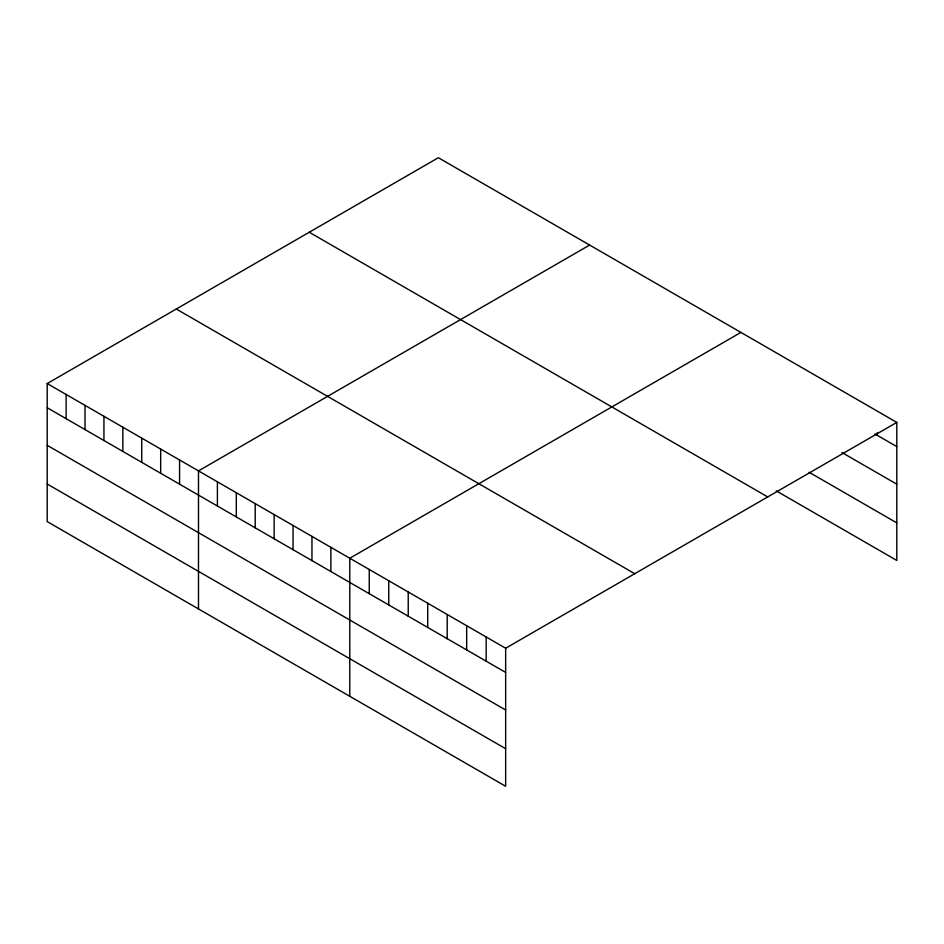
<?xml version="1.0" encoding="UTF-8"?>
<svg xmlns="http://www.w3.org/2000/svg" width="944" height="944" viewBox="0 0 944 944"><rect width="100%" height="100%" fill="white"/><g stroke="black" fill="none" stroke-linecap="round" stroke-linejoin="round"><path stroke-width="1.42" d="M47.2 383.547L505.654 648.233L505.654 786.281L47.2 521.595L47.2 383.547L438.346 157.719L896.8 422.405L896.8 560.453L776.239 490.845M589.634 245.062L198.488 470.891L198.488 608.939M740.922 332.406L349.776 558.234L349.776 696.283M505.654 648.233L896.8 422.405M874.876 433.957L896.8 446.606M842.001 452.542L896.8 484.178M809.126 472.26L896.8 522.882M309.266 232.248L767.72 496.922M176.28 309.018L634.734 573.704M47.2 407.749L505.654 672.435M47.2 445.32L505.654 710.006M47.2 484.024L505.654 748.71M877.318 432.505L877.318 435.361M486.172 636.988L486.172 661.189M466.678 625.73L466.678 649.932M447.196 614.485L447.196 638.687M427.715 603.24L427.715 627.441M408.233 591.982L408.233 616.196M388.751 580.737L388.751 604.939M369.257 569.492L369.257 593.693M330.872 547.319L330.872 571.521M311.957 536.404L311.957 560.606M293.041 525.489L293.041 549.691M274.138 514.563L274.138 538.776M255.222 503.648L255.222 527.849M236.307 492.733L236.307 516.934M217.403 481.806L217.403 506.019M179.572 459.976L179.572 484.178M160.669 449.061L160.669 473.263M141.753 438.134L141.753 462.348M122.85 427.219L122.85 451.421M103.934 416.304L103.934 440.506M85.019 405.389L85.019 429.591M66.115 394.462L66.115 418.676"/></g></svg>
